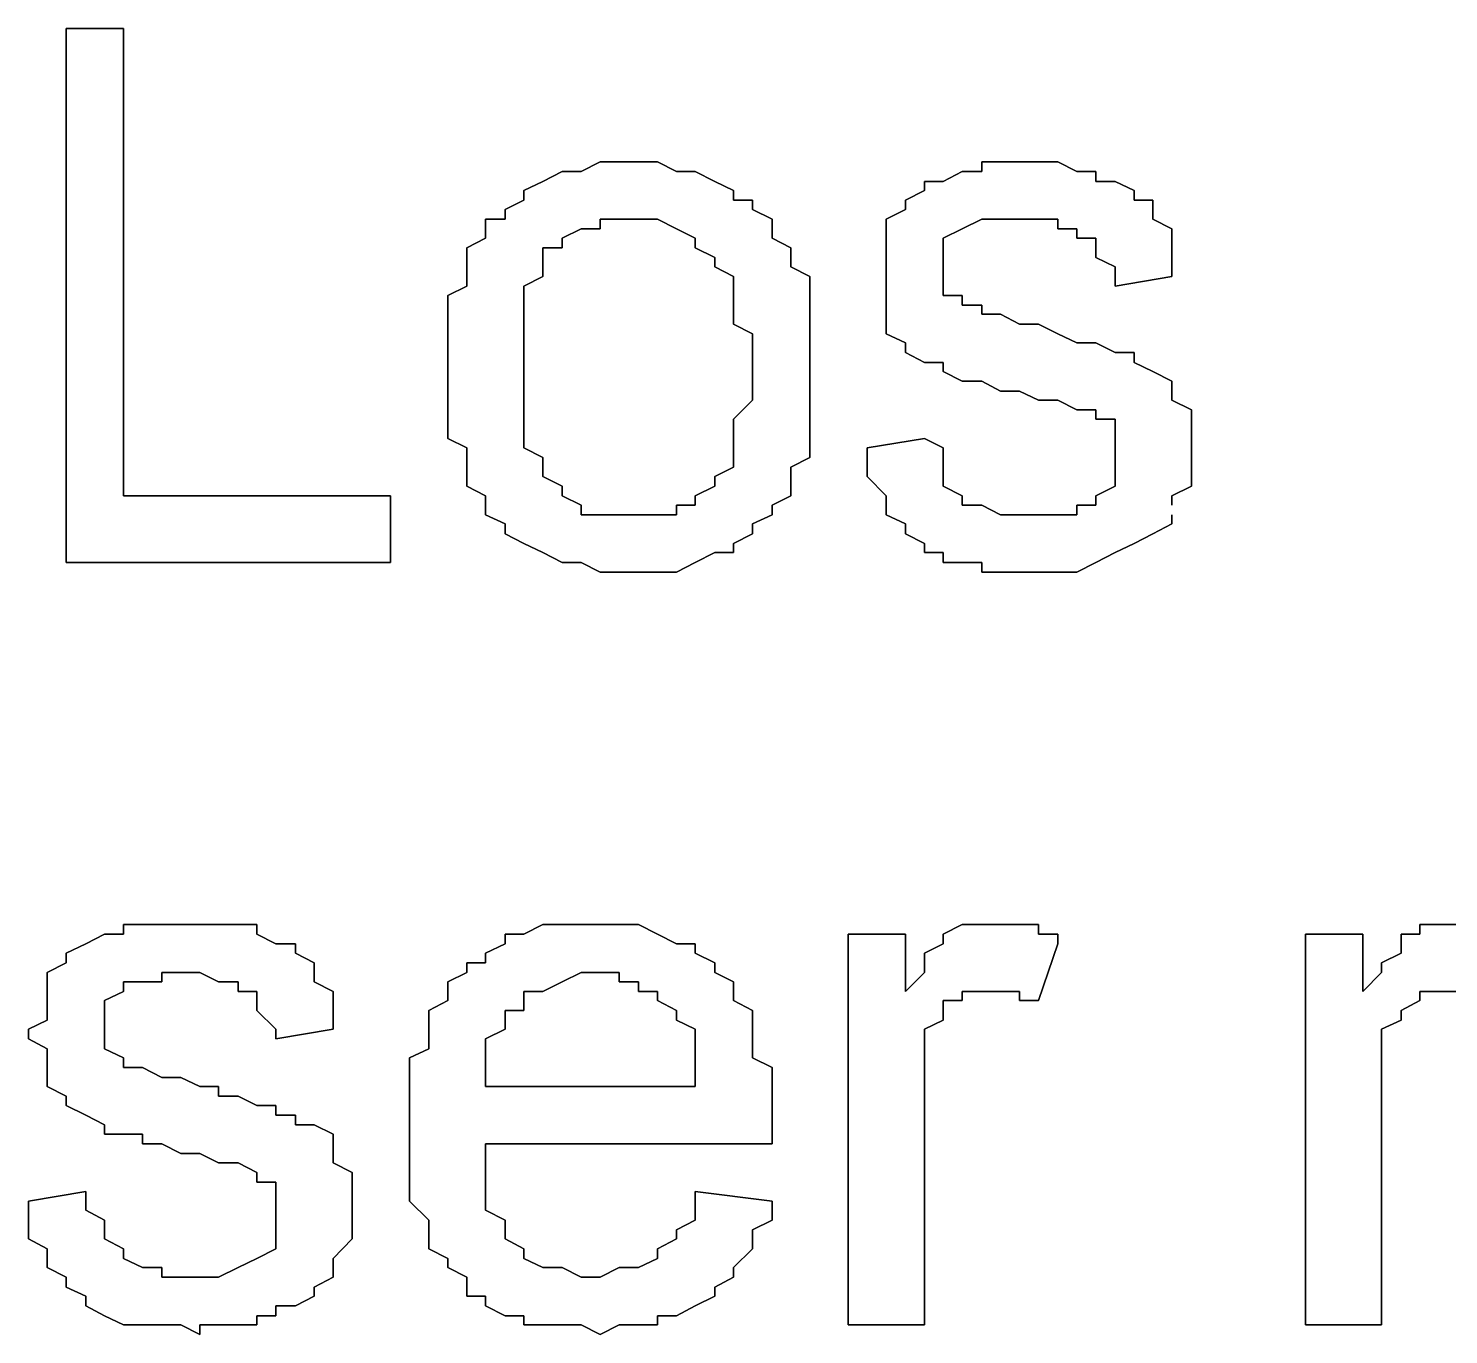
# Model space of a CAD drawing. Header units: metres. Extents: x 2.9 to 42.8, y 1.7 to 28.7.
# Drawn here: x 37.0805 to 37.3433, y 16.4553 to 16.697 of the extents above; entities that cross this region are included whole.
import ezdxf

# ---------------------------------------------------------------- set-up
doc = ezdxf.new("R2010")
doc.units = ezdxf.units.M
doc.layers.add('GRIS', color=8, linetype='Continuous')

msp = doc.modelspace()

# ---------------------------------------------------------------- linework, layer by layer
at = {"layer": 'GRIS', "lineweight": -3}
for points in [[(37.0981, 16.697), (37.0875, 16.697), (37.0981, 16.697)], [(37.0875, 16.697), (37.0875, 16.5982), (37.0875, 16.697)], [(37.0981, 16.6105), (37.0981, 16.697), (37.0981, 16.6105)], [(37.1863, 16.6723), (37.1828, 16.6705), (37.1863, 16.6723)], [(37.1898, 16.6723), (37.1863, 16.6723), (37.1898, 16.6723)], [(37.1934, 16.6723), (37.1898, 16.6723), (37.1934, 16.6723)], [(37.1969, 16.6723), (37.1934, 16.6723), (37.1969, 16.6723)], [(37.2004, 16.6705), (37.1969, 16.6723), (37.2004, 16.6705)], [(37.2604, 16.6723), (37.2569, 16.6723), (37.2604, 16.6723)], [(37.2569, 16.6723), (37.2569, 16.6705), (37.2569, 16.6723)], [(37.2639, 16.6723), (37.2604, 16.6723), (37.2639, 16.6723)], [(37.2674, 16.6723), (37.2639, 16.6723), (37.2674, 16.6723)], [(37.271, 16.6723), (37.2674, 16.6723), (37.271, 16.6723)], [(37.2745, 16.6705), (37.271, 16.6723), (37.2745, 16.6705)], [(37.1793, 16.6705), (37.1757, 16.6687), (37.1793, 16.6705)], [(37.1828, 16.6705), (37.1793, 16.6705), (37.1828, 16.6705)], [(37.2039, 16.6705), (37.2004, 16.6705), (37.2039, 16.6705)], [(37.2075, 16.6687), (37.2039, 16.6705), (37.2075, 16.6687)], [(37.2533, 16.6705), (37.2498, 16.6687), (37.2533, 16.6705)], [(37.2569, 16.6705), (37.2533, 16.6705), (37.2569, 16.6705)], [(37.278, 16.6705), (37.2745, 16.6705), (37.278, 16.6705)], [(37.278, 16.6687), (37.278, 16.6705), (37.278, 16.6687)], [(37.1757, 16.6687), (37.1722, 16.667), (37.1757, 16.6687)], [(37.1722, 16.667), (37.1722, 16.6652), (37.1722, 16.667)], [(37.211, 16.667), (37.2075, 16.6687), (37.211, 16.667)], [(37.211, 16.6652), (37.211, 16.667), (37.211, 16.6652)], [(37.2463, 16.667), (37.2428, 16.6652), (37.2463, 16.667)], [(37.2498, 16.6687), (37.2463, 16.6687), (37.2498, 16.6687)], [(37.2463, 16.6687), (37.2463, 16.667), (37.2463, 16.6687)], [(37.2816, 16.6687), (37.278, 16.6687), (37.2816, 16.6687)], [(37.2851, 16.667), (37.2816, 16.6687), (37.2851, 16.667)], [(37.2851, 16.6652), (37.2851, 16.667), (37.2851, 16.6652)], [(37.1722, 16.6652), (37.1687, 16.6635), (37.1722, 16.6652)], [(37.2145, 16.6652), (37.211, 16.6652), (37.2145, 16.6652)], [(37.2145, 16.6635), (37.2145, 16.6652), (37.2145, 16.6635)], [(37.2428, 16.6652), (37.2428, 16.6635), (37.2428, 16.6652)], [(37.2886, 16.6652), (37.2851, 16.6652), (37.2886, 16.6652)], [(37.2886, 16.6635), (37.2886, 16.6652), (37.2886, 16.6635)], [(37.1687, 16.6617), (37.1651, 16.6617), (37.1687, 16.6617)], [(37.1651, 16.6617), (37.1651, 16.6599), (37.1651, 16.6617)], [(37.1687, 16.6635), (37.1687, 16.6617), (37.1687, 16.6635)], [(37.1863, 16.6599), (37.1863, 16.6617), (37.1863, 16.6599)], [(37.1863, 16.6617), (37.1898, 16.6617), (37.1863, 16.6617)], [(37.1898, 16.6617), (37.1934, 16.6617), (37.1898, 16.6617)], [(37.1934, 16.6617), (37.1969, 16.6617), (37.1934, 16.6617)], [(37.1969, 16.6617), (37.2004, 16.6599), (37.1969, 16.6617)], [(37.2181, 16.6617), (37.2145, 16.6635), (37.2181, 16.6617)], [(37.2181, 16.6599), (37.2181, 16.6617), (37.2181, 16.6599)], [(37.2428, 16.6635), (37.2392, 16.6617), (37.2428, 16.6635)], [(37.2392, 16.6617), (37.2392, 16.6599), (37.2392, 16.6617)], [(37.2533, 16.6599), (37.2569, 16.6617), (37.2533, 16.6599)], [(37.2569, 16.6617), (37.2604, 16.6617), (37.2569, 16.6617)], [(37.2604, 16.6617), (37.2639, 16.6617), (37.2604, 16.6617)], [(37.2639, 16.6617), (37.2674, 16.6617), (37.2639, 16.6617)], [(37.2674, 16.6617), (37.271, 16.6617), (37.2674, 16.6617)], [(37.271, 16.6617), (37.271, 16.6599), (37.271, 16.6617)], [(37.2886, 16.6617), (37.2886, 16.6635), (37.2886, 16.6617)], [(37.2921, 16.6599), (37.2886, 16.6617), (37.2921, 16.6599)], [(37.1651, 16.6599), (37.1651, 16.6582), (37.1651, 16.6599)], [(37.1793, 16.6582), (37.1828, 16.6599), (37.1793, 16.6582)], [(37.1828, 16.6599), (37.1863, 16.6599), (37.1828, 16.6599)], [(37.2004, 16.6599), (37.2039, 16.6582), (37.2004, 16.6599)], [(37.2181, 16.6582), (37.2181, 16.6599), (37.2181, 16.6582)], [(37.2392, 16.6599), (37.2392, 16.6582), (37.2392, 16.6599)], [(37.2498, 16.6582), (37.2533, 16.6599), (37.2498, 16.6582)], [(37.271, 16.6599), (37.2745, 16.6599), (37.271, 16.6599)], [(37.2745, 16.6599), (37.2745, 16.6582), (37.2745, 16.6599)], [(37.2921, 16.6564), (37.2921, 16.6599), (37.2921, 16.6564)], [(37.1651, 16.6582), (37.1616, 16.6564), (37.1651, 16.6582)], [(37.1616, 16.6564), (37.1616, 16.6529), (37.1616, 16.6564)], [(37.1757, 16.6546), (37.1757, 16.6564), (37.1757, 16.6546)], [(37.1757, 16.6564), (37.1793, 16.6564), (37.1757, 16.6564)], [(37.1793, 16.6564), (37.1793, 16.6582), (37.1793, 16.6564)], [(37.2039, 16.6582), (37.2039, 16.6564), (37.2039, 16.6582)], [(37.2039, 16.6564), (37.2075, 16.6546), (37.2039, 16.6564)], [(37.2216, 16.6564), (37.2181, 16.6582), (37.2216, 16.6564)], [(37.2216, 16.6546), (37.2216, 16.6564), (37.2216, 16.6546)], [(37.2392, 16.6582), (37.2392, 16.6564), (37.2392, 16.6582)], [(37.2392, 16.6564), (37.2392, 16.6529), (37.2392, 16.6564)], [(37.2498, 16.6546), (37.2498, 16.6582), (37.2498, 16.6546)], [(37.2745, 16.6582), (37.278, 16.6582), (37.2745, 16.6582)], [(37.278, 16.6582), (37.278, 16.6564), (37.278, 16.6582)], [(37.278, 16.6564), (37.278, 16.6546), (37.278, 16.6564)], [(37.2921, 16.6546), (37.2921, 16.6564), (37.2921, 16.6546)], [(37.1757, 16.6529), (37.1757, 16.6546), (37.1757, 16.6529)], [(37.2075, 16.6546), (37.2075, 16.6529), (37.2075, 16.6546)], [(37.2216, 16.6529), (37.2216, 16.6546), (37.2216, 16.6529)], [(37.2498, 16.6529), (37.2498, 16.6546), (37.2498, 16.6529)], [(37.278, 16.6546), (37.2816, 16.6529), (37.278, 16.6546)], [(37.2921, 16.6511), (37.2921, 16.6546), (37.2921, 16.6511)], [(37.1616, 16.6529), (37.1616, 16.6511), (37.1616, 16.6529)], [(37.1616, 16.6511), (37.1616, 16.6493), (37.1616, 16.6511)], [(37.1722, 16.6493), (37.1757, 16.6511), (37.1722, 16.6493)], [(37.1757, 16.6511), (37.1757, 16.6529), (37.1757, 16.6511)], [(37.2075, 16.6529), (37.211, 16.6511), (37.2075, 16.6529)], [(37.211, 16.6511), (37.211, 16.6493), (37.211, 16.6511)], [(37.2251, 16.6511), (37.2216, 16.6529), (37.2251, 16.6511)], [(37.2251, 16.6493), (37.2251, 16.6511), (37.2251, 16.6493)], [(37.2392, 16.6529), (37.2392, 16.6511), (37.2392, 16.6529)], [(37.2392, 16.6511), (37.2392, 16.6476), (37.2392, 16.6511)], [(37.2498, 16.6493), (37.2498, 16.6529), (37.2498, 16.6493)], [(37.2816, 16.6529), (37.2816, 16.6493), (37.2816, 16.6529)], [(37.2816, 16.6493), (37.2921, 16.6511), (37.2816, 16.6493)], [(37.1616, 16.6493), (37.1581, 16.6476), (37.1616, 16.6493)], [(37.1722, 16.6476), (37.1722, 16.6493), (37.1722, 16.6476)], [(37.211, 16.6493), (37.211, 16.6476), (37.211, 16.6493)], [(37.2251, 16.6458), (37.2251, 16.6493), (37.2251, 16.6458)], [(37.2498, 16.6476), (37.2498, 16.6493), (37.2498, 16.6476)], [(37.1581, 16.6476), (37.1581, 16.6441), (37.1581, 16.6476)], [(37.1722, 16.6458), (37.1722, 16.6476), (37.1722, 16.6458)], [(37.1722, 16.6423), (37.1722, 16.6458), (37.1722, 16.6423)], [(37.211, 16.6476), (37.211, 16.6458), (37.211, 16.6476)], [(37.211, 16.6458), (37.211, 16.6423), (37.211, 16.6458)], [(37.2251, 16.6441), (37.2251, 16.6458), (37.2251, 16.6441)], [(37.2392, 16.6476), (37.2392, 16.6458), (37.2392, 16.6476)], [(37.2392, 16.6458), (37.2392, 16.6441), (37.2392, 16.6458)], [(37.2533, 16.6476), (37.2498, 16.6476), (37.2533, 16.6476)], [(37.2533, 16.6458), (37.2533, 16.6476), (37.2533, 16.6458)], [(37.2569, 16.6458), (37.2533, 16.6458), (37.2569, 16.6458)], [(37.2569, 16.6441), (37.2569, 16.6458), (37.2569, 16.6441)], [(37.1581, 16.6441), (37.1581, 16.6423), (37.1581, 16.6441)], [(37.2251, 16.6423), (37.2251, 16.6441), (37.2251, 16.6423)], [(37.2392, 16.6441), (37.2392, 16.6423), (37.2392, 16.6441)], [(37.2604, 16.6441), (37.2569, 16.6441), (37.2604, 16.6441)], [(37.2639, 16.6423), (37.2604, 16.6441), (37.2639, 16.6423)], [(37.1581, 16.6423), (37.1581, 16.6405), (37.1581, 16.6423)], [(37.1581, 16.6405), (37.1581, 16.637), (37.1581, 16.6405)], [(37.1722, 16.6405), (37.1722, 16.6423), (37.1722, 16.6405)], [(37.1722, 16.6388), (37.1722, 16.6405), (37.1722, 16.6388)], [(37.211, 16.6423), (37.2145, 16.6405), (37.211, 16.6423)], [(37.2145, 16.6405), (37.2145, 16.637), (37.2145, 16.6405)], [(37.2251, 16.6388), (37.2251, 16.6423), (37.2251, 16.6388)], [(37.2392, 16.6423), (37.2392, 16.6405), (37.2392, 16.6423)], [(37.2392, 16.6405), (37.2428, 16.6388), (37.2392, 16.6405)], [(37.2674, 16.6423), (37.2639, 16.6423), (37.2674, 16.6423)], [(37.271, 16.6405), (37.2674, 16.6423), (37.271, 16.6405)], [(37.2745, 16.6388), (37.271, 16.6405), (37.2745, 16.6388)], [(37.1722, 16.6352), (37.1722, 16.6388), (37.1722, 16.6352)], [(37.2251, 16.637), (37.2251, 16.6388), (37.2251, 16.637)], [(37.2428, 16.6388), (37.2428, 16.637), (37.2428, 16.6388)], [(37.278, 16.6388), (37.2745, 16.6388), (37.278, 16.6388)], [(37.2816, 16.637), (37.278, 16.6388), (37.2816, 16.637)], [(37.1581, 16.637), (37.1581, 16.6335), (37.1581, 16.637)], [(37.2145, 16.637), (37.2145, 16.6352), (37.2145, 16.637)], [(37.2251, 16.6352), (37.2251, 16.637), (37.2251, 16.6352)], [(37.2428, 16.637), (37.2463, 16.6352), (37.2428, 16.637)], [(37.2851, 16.637), (37.2816, 16.637), (37.2851, 16.637)], [(37.2851, 16.6352), (37.2851, 16.637), (37.2851, 16.6352)], [(37.1581, 16.6335), (37.1581, 16.6317), (37.1581, 16.6335)], [(37.1722, 16.6335), (37.1722, 16.6352), (37.1722, 16.6335)], [(37.1722, 16.6317), (37.1722, 16.6335), (37.1722, 16.6317)], [(37.2145, 16.6352), (37.2145, 16.6335), (37.2145, 16.6352)], [(37.2145, 16.6335), (37.2145, 16.6299), (37.2145, 16.6335)], [(37.2251, 16.6317), (37.2251, 16.6352), (37.2251, 16.6317)], [(37.2463, 16.6352), (37.2498, 16.6352), (37.2463, 16.6352)], [(37.2498, 16.6352), (37.2498, 16.6335), (37.2498, 16.6352)], [(37.2498, 16.6335), (37.2533, 16.6317), (37.2498, 16.6335)], [(37.2886, 16.6335), (37.2851, 16.6352), (37.2886, 16.6335)], [(37.2921, 16.6317), (37.2886, 16.6335), (37.2921, 16.6317)], [(37.1581, 16.6317), (37.1581, 16.6299), (37.1581, 16.6317)], [(37.1722, 16.6282), (37.1722, 16.6317), (37.1722, 16.6282)], [(37.2251, 16.6299), (37.2251, 16.6317), (37.2251, 16.6299)], [(37.2533, 16.6317), (37.2569, 16.6317), (37.2533, 16.6317)], [(37.2569, 16.6317), (37.2604, 16.6299), (37.2569, 16.6317)], [(37.2921, 16.6299), (37.2921, 16.6317), (37.2921, 16.6299)], [(37.1581, 16.6299), (37.1581, 16.6264), (37.1581, 16.6299)], [(37.1722, 16.6264), (37.1722, 16.6282), (37.1722, 16.6264)], [(37.2145, 16.6282), (37.211, 16.6247), (37.2145, 16.6282)], [(37.2145, 16.6299), (37.2145, 16.6282), (37.2145, 16.6299)], [(37.2251, 16.6264), (37.2251, 16.6299), (37.2251, 16.6264)], [(37.2604, 16.6299), (37.2639, 16.6299), (37.2604, 16.6299)], [(37.2639, 16.6299), (37.2674, 16.6282), (37.2639, 16.6299)], [(37.2674, 16.6282), (37.271, 16.6282), (37.2674, 16.6282)], [(37.271, 16.6282), (37.2745, 16.6264), (37.271, 16.6282)], [(37.2921, 16.6282), (37.2921, 16.6299), (37.2921, 16.6282)], [(37.2957, 16.6264), (37.2921, 16.6282), (37.2957, 16.6264)], [(37.1581, 16.6264), (37.1581, 16.6247), (37.1581, 16.6264)], [(37.1722, 16.6229), (37.1722, 16.6264), (37.1722, 16.6229)], [(37.2251, 16.6247), (37.2251, 16.6264), (37.2251, 16.6247)], [(37.2745, 16.6264), (37.278, 16.6264), (37.2745, 16.6264)], [(37.278, 16.6264), (37.278, 16.6247), (37.278, 16.6264)], [(37.2957, 16.6229), (37.2957, 16.6264), (37.2957, 16.6229)], [(37.1581, 16.6247), (37.1581, 16.6211), (37.1581, 16.6247)], [(37.1722, 16.6211), (37.1722, 16.6229), (37.1722, 16.6211)], [(37.211, 16.6247), (37.211, 16.6229), (37.211, 16.6247)], [(37.211, 16.6229), (37.211, 16.6211), (37.211, 16.6229)], [(37.2251, 16.6211), (37.2251, 16.6247), (37.2251, 16.6211)], [(37.278, 16.6247), (37.2816, 16.6247), (37.278, 16.6247)], [(37.2816, 16.6247), (37.2816, 16.6229), (37.2816, 16.6247)], [(37.2816, 16.6229), (37.2816, 16.6194), (37.2816, 16.6229)], [(37.2957, 16.6211), (37.2957, 16.6229), (37.2957, 16.6211)], [(37.1581, 16.6211), (37.1616, 16.6194), (37.1581, 16.6211)], [(37.1722, 16.6194), (37.1722, 16.6211), (37.1722, 16.6194)], [(37.211, 16.6211), (37.211, 16.6176), (37.211, 16.6211)], [(37.2251, 16.6194), (37.2251, 16.6211), (37.2251, 16.6194)], [(37.2463, 16.6211), (37.2357, 16.6194), (37.2463, 16.6211)], [(37.2498, 16.6194), (37.2463, 16.6211), (37.2498, 16.6194)], [(37.2957, 16.6194), (37.2957, 16.6211), (37.2957, 16.6194)], [(37.1616, 16.6194), (37.1616, 16.6176), (37.1616, 16.6194)], [(37.1616, 16.6176), (37.1616, 16.6141), (37.1616, 16.6176)], [(37.1757, 16.6176), (37.1722, 16.6194), (37.1757, 16.6176)], [(37.1757, 16.6158), (37.1757, 16.6176), (37.1757, 16.6158)], [(37.211, 16.6176), (37.211, 16.6158), (37.211, 16.6176)], [(37.2216, 16.6158), (37.2251, 16.6176), (37.2216, 16.6158)], [(37.2251, 16.6176), (37.2251, 16.6194), (37.2251, 16.6176)], [(37.2357, 16.6194), (37.2357, 16.6176), (37.2357, 16.6194)], [(37.2357, 16.6176), (37.2357, 16.6158), (37.2357, 16.6176)], [(37.2498, 16.6158), (37.2498, 16.6194), (37.2498, 16.6158)], [(37.2816, 16.6194), (37.2816, 16.6176), (37.2816, 16.6194)], [(37.2816, 16.6176), (37.2816, 16.6158), (37.2816, 16.6176)], [(37.2957, 16.6176), (37.2957, 16.6194), (37.2957, 16.6176)], [(37.2957, 16.6141), (37.2957, 16.6176), (37.2957, 16.6141)], [(37.1757, 16.6141), (37.1757, 16.6158), (37.1757, 16.6141)], [(37.211, 16.6158), (37.2075, 16.6141), (37.211, 16.6158)], [(37.2216, 16.6141), (37.2216, 16.6158), (37.2216, 16.6141)], [(37.2357, 16.6158), (37.2357, 16.6141), (37.2357, 16.6158)], [(37.2498, 16.6141), (37.2498, 16.6158), (37.2498, 16.6141)], [(37.2816, 16.6158), (37.2816, 16.6141), (37.2816, 16.6158)], [(37.1616, 16.6141), (37.1616, 16.6123), (37.1616, 16.6141)], [(37.1616, 16.6123), (37.1651, 16.6105), (37.1616, 16.6123)], [(37.1793, 16.6123), (37.1757, 16.6141), (37.1793, 16.6123)], [(37.1793, 16.6105), (37.1793, 16.6123), (37.1793, 16.6105)], [(37.2075, 16.6123), (37.2039, 16.6105), (37.2075, 16.6123)], [(37.2075, 16.6141), (37.2075, 16.6123), (37.2075, 16.6141)], [(37.2216, 16.6105), (37.2216, 16.6141), (37.2216, 16.6105)], [(37.2357, 16.6141), (37.2392, 16.6105), (37.2357, 16.6141)], [(37.2498, 16.6123), (37.2498, 16.6141), (37.2498, 16.6123)], [(37.2533, 16.6105), (37.2498, 16.6123), (37.2533, 16.6105)], [(37.2816, 16.6123), (37.278, 16.6105), (37.2816, 16.6123)], [(37.2816, 16.6141), (37.2816, 16.6123), (37.2816, 16.6141)], [(37.2921, 16.6105), (37.2957, 16.6123), (37.2921, 16.6105)], [(37.2957, 16.6123), (37.2957, 16.6141), (37.2957, 16.6123)], [(37.1475, 16.6105), (37.0981, 16.6105), (37.1475, 16.6105)], [(37.1475, 16.5982), (37.1475, 16.6105), (37.1475, 16.5982)], [(37.1651, 16.6105), (37.1651, 16.6088), (37.1651, 16.6105)], [(37.1828, 16.6088), (37.1793, 16.6105), (37.1828, 16.6088)], [(37.2039, 16.6105), (37.2039, 16.6088), (37.2039, 16.6105)], [(37.2181, 16.6088), (37.2216, 16.6105), (37.2181, 16.6088)], [(37.2392, 16.6105), (37.2392, 16.6088), (37.2392, 16.6105)], [(37.2533, 16.6088), (37.2533, 16.6105), (37.2533, 16.6088)], [(37.278, 16.6105), (37.278, 16.6088), (37.278, 16.6105)], [(37.2921, 16.6088), (37.2921, 16.6105), (37.2921, 16.6088)], [(37.1651, 16.6088), (37.1651, 16.607), (37.1651, 16.6088)], [(37.1651, 16.607), (37.1687, 16.6053), (37.1651, 16.607)], [(37.1828, 16.607), (37.1828, 16.6088), (37.1828, 16.607)], [(37.1863, 16.607), (37.1828, 16.607), (37.1863, 16.607)], [(37.1898, 16.607), (37.1863, 16.607), (37.1898, 16.607)], [(37.1934, 16.607), (37.1898, 16.607), (37.1934, 16.607)], [(37.1969, 16.607), (37.1934, 16.607), (37.1969, 16.607)], [(37.2004, 16.607), (37.1969, 16.607), (37.2004, 16.607)], [(37.2039, 16.6088), (37.2004, 16.6088), (37.2039, 16.6088)], [(37.2004, 16.6088), (37.2004, 16.607), (37.2004, 16.6088)], [(37.2145, 16.6053), (37.2181, 16.607), (37.2145, 16.6053)], [(37.2181, 16.607), (37.2181, 16.6088), (37.2181, 16.607)], [(37.2392, 16.6088), (37.2392, 16.607), (37.2392, 16.6088)], [(37.2392, 16.607), (37.2428, 16.6053), (37.2392, 16.607)], [(37.2569, 16.6088), (37.2533, 16.6088), (37.2569, 16.6088)], [(37.2604, 16.607), (37.2569, 16.6088), (37.2604, 16.607)], [(37.2639, 16.607), (37.2604, 16.607), (37.2639, 16.607)], [(37.2674, 16.607), (37.2639, 16.607), (37.2674, 16.607)], [(37.271, 16.607), (37.2674, 16.607), (37.271, 16.607)], [(37.2745, 16.607), (37.271, 16.607), (37.2745, 16.607)], [(37.278, 16.6088), (37.2745, 16.6088), (37.278, 16.6088)], [(37.2745, 16.6088), (37.2745, 16.607), (37.2745, 16.6088)], [(37.2921, 16.6053), (37.2921, 16.607), (37.2921, 16.6053)], [(37.1687, 16.6053), (37.1687, 16.6035), (37.1687, 16.6053)], [(37.2145, 16.6035), (37.2145, 16.6053), (37.2145, 16.6035)], [(37.2428, 16.6053), (37.2428, 16.6035), (37.2428, 16.6053)], [(37.2886, 16.6035), (37.2921, 16.6053), (37.2886, 16.6035)], [(37.1687, 16.6035), (37.1722, 16.6017), (37.1687, 16.6035)], [(37.1722, 16.6017), (37.1757, 16.6), (37.1722, 16.6017)], [(37.211, 16.6017), (37.2145, 16.6035), (37.211, 16.6017)], [(37.211, 16.6), (37.211, 16.6017), (37.211, 16.6)], [(37.2428, 16.6035), (37.2463, 16.6017), (37.2428, 16.6035)], [(37.2463, 16.6017), (37.2463, 16.6), (37.2463, 16.6017)], [(37.2816, 16.6), (37.2851, 16.6017), (37.2816, 16.6)], [(37.2851, 16.6017), (37.2886, 16.6035), (37.2851, 16.6017)], [(37.1757, 16.6), (37.1793, 16.5982), (37.1757, 16.6)], [(37.2039, 16.5982), (37.2075, 16.6), (37.2039, 16.5982)], [(37.2075, 16.6), (37.211, 16.6), (37.2075, 16.6)], [(37.2463, 16.6), (37.2498, 16.6), (37.2463, 16.6)], [(37.2498, 16.6), (37.2498, 16.5982), (37.2498, 16.6)], [(37.278, 16.5982), (37.2816, 16.6), (37.278, 16.5982)], [(37.0875, 16.5982), (37.1475, 16.5982), (37.0875, 16.5982)], [(37.1793, 16.5982), (37.1828, 16.5982), (37.1793, 16.5982)], [(37.1828, 16.5982), (37.1863, 16.5964), (37.1828, 16.5982)], [(37.1863, 16.5964), (37.1898, 16.5964), (37.1863, 16.5964)], [(37.1898, 16.5964), (37.1934, 16.5964), (37.1898, 16.5964)], [(37.1934, 16.5964), (37.1969, 16.5964), (37.1934, 16.5964)], [(37.1969, 16.5964), (37.2004, 16.5964), (37.1969, 16.5964)], [(37.2004, 16.5964), (37.2039, 16.5982), (37.2004, 16.5964)], [(37.2498, 16.5982), (37.2533, 16.5982), (37.2498, 16.5982)], [(37.2533, 16.5982), (37.2569, 16.5982), (37.2533, 16.5982)], [(37.2569, 16.5982), (37.2569, 16.5964), (37.2569, 16.5982)], [(37.2569, 16.5964), (37.2604, 16.5964), (37.2569, 16.5964)], [(37.2604, 16.5964), (37.2639, 16.5964), (37.2604, 16.5964)], [(37.2639, 16.5964), (37.2674, 16.5964), (37.2639, 16.5964)], [(37.2674, 16.5964), (37.271, 16.5964), (37.2674, 16.5964)], [(37.271, 16.5964), (37.2745, 16.5964), (37.271, 16.5964)], [(37.2745, 16.5964), (37.278, 16.5982), (37.2745, 16.5964)], [(37.1016, 16.5312), (37.0981, 16.5312), (37.1016, 16.5312)], [(37.0981, 16.5312), (37.0981, 16.5294), (37.0981, 16.5312)], [(37.1052, 16.5312), (37.1016, 16.5312), (37.1052, 16.5312)], [(37.1087, 16.5312), (37.1052, 16.5312), (37.1087, 16.5312)], [(37.1122, 16.5312), (37.1087, 16.5312), (37.1122, 16.5312)], [(37.1157, 16.5312), (37.1122, 16.5312), (37.1157, 16.5312)], [(37.1193, 16.5312), (37.1157, 16.5312), (37.1193, 16.5312)], [(37.1228, 16.5312), (37.1193, 16.5312), (37.1228, 16.5312)], [(37.1228, 16.5294), (37.1228, 16.5312), (37.1228, 16.5294)], [(37.1757, 16.5312), (37.1722, 16.5294), (37.1757, 16.5312)], [(37.1793, 16.5312), (37.1757, 16.5312), (37.1793, 16.5312)], [(37.1828, 16.5312), (37.1793, 16.5312), (37.1828, 16.5312)], [(37.1863, 16.5312), (37.1828, 16.5312), (37.1863, 16.5312)], [(37.1898, 16.5312), (37.1863, 16.5312), (37.1898, 16.5312)], [(37.1934, 16.5312), (37.1898, 16.5312), (37.1934, 16.5312)], [(37.1969, 16.5294), (37.1934, 16.5312), (37.1969, 16.5294)], [(37.2533, 16.5312), (37.2498, 16.5294), (37.2533, 16.5312)], [(37.2569, 16.5312), (37.2533, 16.5312), (37.2569, 16.5312)], [(37.2604, 16.5312), (37.2569, 16.5312), (37.2604, 16.5312)], [(37.2639, 16.5312), (37.2604, 16.5312), (37.2639, 16.5312)], [(37.2674, 16.5312), (37.2639, 16.5312), (37.2674, 16.5312)], [(37.2674, 16.5294), (37.2674, 16.5312), (37.2674, 16.5294)], [(37.3415, 16.5312), (37.338, 16.5312), (37.3415, 16.5312)], [(37.338, 16.5312), (37.338, 16.5294), (37.338, 16.5312)], [(37.3451, 16.5312), (37.3415, 16.5312), (37.3451, 16.5312)], [(37.0911, 16.5276), (37.0875, 16.5259), (37.0911, 16.5276)], [(37.0946, 16.5294), (37.0911, 16.5276), (37.0946, 16.5294)], [(37.0981, 16.5294), (37.0946, 16.5294), (37.0981, 16.5294)], [(37.1263, 16.5276), (37.1228, 16.5294), (37.1263, 16.5276)], [(37.1299, 16.5276), (37.1263, 16.5276), (37.1299, 16.5276)], [(37.1299, 16.5259), (37.1299, 16.5276), (37.1299, 16.5259)], [(37.1687, 16.5276), (37.1651, 16.5259), (37.1687, 16.5276)], [(37.1722, 16.5294), (37.1687, 16.5294), (37.1722, 16.5294)], [(37.1687, 16.5294), (37.1687, 16.5276), (37.1687, 16.5294)], [(37.2004, 16.5276), (37.1969, 16.5294), (37.2004, 16.5276)], [(37.2039, 16.5276), (37.2004, 16.5276), (37.2039, 16.5276)], [(37.2039, 16.5259), (37.2039, 16.5276), (37.2039, 16.5259)], [(37.2428, 16.5294), (37.2322, 16.5294), (37.2428, 16.5294)], [(37.2322, 16.5294), (37.2322, 16.4571), (37.2322, 16.5294)], [(37.2428, 16.5188), (37.2428, 16.5294), (37.2428, 16.5188)], [(37.2498, 16.5276), (37.2463, 16.5259), (37.2498, 16.5276)], [(37.2498, 16.5294), (37.2498, 16.5276), (37.2498, 16.5294)], [(37.271, 16.5294), (37.2674, 16.5294), (37.271, 16.5294)], [(37.2674, 16.5171), (37.271, 16.5276), (37.2674, 16.5171)], [(37.271, 16.5276), (37.271, 16.5294), (37.271, 16.5276)], [(37.3274, 16.5294), (37.3168, 16.5294), (37.3274, 16.5294)], [(37.3168, 16.5294), (37.3168, 16.4571), (37.3168, 16.5294)], [(37.3274, 16.5188), (37.3274, 16.5294), (37.3274, 16.5188)], [(37.338, 16.5294), (37.3345, 16.5294), (37.338, 16.5294)], [(37.3345, 16.5294), (37.3345, 16.5276), (37.3345, 16.5294)], [(37.3345, 16.5276), (37.3345, 16.5259), (37.3345, 16.5276)], [(37.0875, 16.5259), (37.0875, 16.5241), (37.0875, 16.5259)], [(37.1334, 16.5241), (37.1299, 16.5259), (37.1334, 16.5241)], [(37.1651, 16.5259), (37.1651, 16.5241), (37.1651, 16.5259)], [(37.2075, 16.5241), (37.2039, 16.5259), (37.2075, 16.5241)], [(37.2463, 16.5259), (37.2463, 16.5241), (37.2463, 16.5259)], [(37.3345, 16.5259), (37.3309, 16.5241), (37.3345, 16.5259)], [(37.0875, 16.5241), (37.084, 16.5223), (37.0875, 16.5241)], [(37.084, 16.5223), (37.084, 16.5206), (37.084, 16.5223)], [(37.1052, 16.5206), (37.1052, 16.5223), (37.1052, 16.5206)], [(37.1052, 16.5223), (37.1087, 16.5223), (37.1052, 16.5223)], [(37.1087, 16.5223), (37.1122, 16.5223), (37.1087, 16.5223)], [(37.1122, 16.5223), (37.1157, 16.5206), (37.1122, 16.5223)], [(37.1334, 16.5223), (37.1334, 16.5241), (37.1334, 16.5223)], [(37.1334, 16.5206), (37.1334, 16.5223), (37.1334, 16.5206)], [(37.1616, 16.5223), (37.1581, 16.5206), (37.1616, 16.5223)], [(37.1651, 16.5241), (37.1616, 16.5241), (37.1651, 16.5241)], [(37.1616, 16.5241), (37.1616, 16.5223), (37.1616, 16.5241)], [(37.1793, 16.5206), (37.1828, 16.5223), (37.1793, 16.5206)], [(37.1828, 16.5223), (37.1863, 16.5223), (37.1828, 16.5223)], [(37.1863, 16.5223), (37.1898, 16.5223), (37.1863, 16.5223)], [(37.1898, 16.5223), (37.1898, 16.5206), (37.1898, 16.5223)], [(37.2075, 16.5223), (37.2075, 16.5241), (37.2075, 16.5223)], [(37.211, 16.5206), (37.2075, 16.5223), (37.211, 16.5206)], [(37.2463, 16.5223), (37.2428, 16.5188), (37.2463, 16.5223)], [(37.2463, 16.5241), (37.2463, 16.5223), (37.2463, 16.5241)], [(37.3309, 16.5223), (37.3274, 16.5188), (37.3309, 16.5223)], [(37.3309, 16.5241), (37.3309, 16.5223), (37.3309, 16.5241)], [(37.084, 16.5206), (37.084, 16.5188), (37.084, 16.5206)], [(37.0981, 16.5188), (37.0981, 16.5206), (37.0981, 16.5188)], [(37.0981, 16.5206), (37.1016, 16.5206), (37.0981, 16.5206)], [(37.1016, 16.5206), (37.1052, 16.5206), (37.1016, 16.5206)], [(37.1157, 16.5206), (37.1193, 16.5206), (37.1157, 16.5206)], [(37.1193, 16.5206), (37.1193, 16.5188), (37.1193, 16.5206)], [(37.1369, 16.5188), (37.1334, 16.5206), (37.1369, 16.5188)], [(37.1581, 16.5206), (37.1581, 16.5188), (37.1581, 16.5206)], [(37.1757, 16.5188), (37.1793, 16.5206), (37.1757, 16.5188)], [(37.1898, 16.5206), (37.1934, 16.5206), (37.1898, 16.5206)], [(37.1934, 16.5206), (37.1934, 16.5188), (37.1934, 16.5206)], [(37.211, 16.5188), (37.211, 16.5206), (37.211, 16.5188)], [(37.084, 16.5188), (37.084, 16.5153), (37.084, 16.5188)], [(37.0946, 16.5171), (37.0981, 16.5188), (37.0946, 16.5171)], [(37.0946, 16.5153), (37.0946, 16.5171), (37.0946, 16.5153)], [(37.1193, 16.5188), (37.1228, 16.5188), (37.1193, 16.5188)], [(37.1228, 16.5188), (37.1228, 16.5171), (37.1228, 16.5188)], [(37.1228, 16.5171), (37.1228, 16.5153), (37.1228, 16.5171)], [(37.1369, 16.5171), (37.1369, 16.5188), (37.1369, 16.5171)], [(37.1369, 16.5135), (37.1369, 16.5171), (37.1369, 16.5135)], [(37.1581, 16.5171), (37.1546, 16.5153), (37.1581, 16.5171)], [(37.1581, 16.5188), (37.1581, 16.5171), (37.1581, 16.5188)], [(37.1722, 16.5171), (37.1722, 16.5188), (37.1722, 16.5171)], [(37.1722, 16.5188), (37.1757, 16.5188), (37.1722, 16.5188)], [(37.1722, 16.5153), (37.1722, 16.5171), (37.1722, 16.5153)], [(37.1934, 16.5188), (37.1969, 16.5188), (37.1934, 16.5188)], [(37.1969, 16.5188), (37.1969, 16.5171), (37.1969, 16.5188)], [(37.1969, 16.5171), (37.2004, 16.5153), (37.1969, 16.5171)], [(37.211, 16.5171), (37.211, 16.5188), (37.211, 16.5171)], [(37.2145, 16.5153), (37.211, 16.5171), (37.2145, 16.5153)], [(37.2498, 16.5153), (37.2498, 16.5171), (37.2498, 16.5153)], [(37.2498, 16.5171), (37.2533, 16.5171), (37.2498, 16.5171)], [(37.2533, 16.5171), (37.2533, 16.5188), (37.2533, 16.5171)], [(37.2533, 16.5188), (37.2569, 16.5188), (37.2533, 16.5188)], [(37.2569, 16.5188), (37.2604, 16.5188), (37.2569, 16.5188)], [(37.2604, 16.5188), (37.2639, 16.5188), (37.2604, 16.5188)], [(37.2639, 16.5188), (37.2639, 16.5171), (37.2639, 16.5188)], [(37.2639, 16.5171), (37.2674, 16.5171), (37.2639, 16.5171)], [(37.3345, 16.5153), (37.338, 16.5171), (37.3345, 16.5153)], [(37.338, 16.5171), (37.338, 16.5188), (37.338, 16.5171)], [(37.338, 16.5188), (37.3415, 16.5188), (37.338, 16.5188)], [(37.3415, 16.5188), (37.3451, 16.5188), (37.3415, 16.5188)], [(37.084, 16.5153), (37.084, 16.5135), (37.084, 16.5153)], [(37.0946, 16.5135), (37.0946, 16.5153), (37.0946, 16.5135)], [(37.1228, 16.5153), (37.1263, 16.5118), (37.1228, 16.5153)], [(37.1546, 16.5153), (37.1546, 16.5135), (37.1546, 16.5153)], [(37.1687, 16.5118), (37.1687, 16.5153), (37.1687, 16.5118)], [(37.1687, 16.5153), (37.1722, 16.5153), (37.1687, 16.5153)], [(37.2004, 16.5153), (37.2004, 16.5135), (37.2004, 16.5153)], [(37.2145, 16.5135), (37.2145, 16.5153), (37.2145, 16.5135)], [(37.2498, 16.5135), (37.2498, 16.5153), (37.2498, 16.5135)], [(37.3345, 16.5135), (37.3345, 16.5153), (37.3345, 16.5135)], [(37.084, 16.5135), (37.0805, 16.5118), (37.084, 16.5135)], [(37.0805, 16.5118), (37.0805, 16.51), (37.0805, 16.5118)], [(37.0946, 16.5118), (37.0946, 16.5135), (37.0946, 16.5118)], [(37.0946, 16.51), (37.0946, 16.5118), (37.0946, 16.51)], [(37.1263, 16.5118), (37.1263, 16.51), (37.1263, 16.5118)], [(37.1263, 16.51), (37.1369, 16.5118), (37.1263, 16.51)], [(37.1369, 16.5118), (37.1369, 16.5135), (37.1369, 16.5118)], [(37.1546, 16.5135), (37.1546, 16.51), (37.1546, 16.5135)], [(37.1651, 16.51), (37.1687, 16.5118), (37.1651, 16.51)], [(37.2004, 16.5135), (37.2039, 16.5118), (37.2004, 16.5135)], [(37.2039, 16.5118), (37.2039, 16.5082), (37.2039, 16.5118)], [(37.2145, 16.51), (37.2145, 16.5135), (37.2145, 16.51)], [(37.2463, 16.5118), (37.2498, 16.5135), (37.2463, 16.5118)], [(37.2463, 16.51), (37.2463, 16.5118), (37.2463, 16.51)], [(37.3309, 16.5118), (37.3345, 16.5135), (37.3309, 16.5118)], [(37.3309, 16.51), (37.3309, 16.5118), (37.3309, 16.51)], [(37.0805, 16.51), (37.084, 16.5082), (37.0805, 16.51)], [(37.0946, 16.5082), (37.0946, 16.51), (37.0946, 16.5082)], [(37.1546, 16.51), (37.1546, 16.5082), (37.1546, 16.51)], [(37.1651, 16.5082), (37.1651, 16.51), (37.1651, 16.5082)], [(37.2145, 16.5082), (37.2145, 16.51), (37.2145, 16.5082)], [(37.2463, 16.5082), (37.2463, 16.51), (37.2463, 16.5082)], [(37.3309, 16.5082), (37.3309, 16.51), (37.3309, 16.5082)], [(37.084, 16.5082), (37.084, 16.5065), (37.084, 16.5082)], [(37.084, 16.5065), (37.084, 16.5029), (37.084, 16.5065)], [(37.0981, 16.5065), (37.0946, 16.5082), (37.0981, 16.5065)], [(37.0981, 16.5047), (37.0981, 16.5065), (37.0981, 16.5047)], [(37.1546, 16.5082), (37.151, 16.5065), (37.1546, 16.5082)], [(37.151, 16.5065), (37.151, 16.5047), (37.151, 16.5065)], [(37.1651, 16.5065), (37.1651, 16.5082), (37.1651, 16.5065)], [(37.1651, 16.5029), (37.1651, 16.5065), (37.1651, 16.5029)], [(37.2039, 16.5082), (37.2039, 16.5065), (37.2039, 16.5082)], [(37.2039, 16.5065), (37.2039, 16.5029), (37.2039, 16.5065)], [(37.2145, 16.5065), (37.2145, 16.5082), (37.2145, 16.5065)], [(37.2181, 16.5047), (37.2145, 16.5065), (37.2181, 16.5047)], [(37.2463, 16.5047), (37.2463, 16.5082), (37.2463, 16.5047)], [(37.3309, 16.5047), (37.3309, 16.5082), (37.3309, 16.5047)], [(37.1016, 16.5047), (37.0981, 16.5047), (37.1016, 16.5047)], [(37.1052, 16.5029), (37.1016, 16.5047), (37.1052, 16.5029)], [(37.151, 16.5047), (37.151, 16.5012), (37.151, 16.5047)], [(37.2181, 16.5012), (37.2181, 16.5047), (37.2181, 16.5012)], [(37.2463, 16.5029), (37.2463, 16.5047), (37.2463, 16.5029)], [(37.3309, 16.5029), (37.3309, 16.5047), (37.3309, 16.5029)], [(37.084, 16.5029), (37.084, 16.5012), (37.084, 16.5029)], [(37.1087, 16.5029), (37.1052, 16.5029), (37.1087, 16.5029)], [(37.1122, 16.5012), (37.1087, 16.5029), (37.1122, 16.5012)], [(37.1651, 16.5012), (37.1651, 16.5029), (37.1651, 16.5012)], [(37.2039, 16.5029), (37.2039, 16.5012), (37.2039, 16.5029)], [(37.2463, 16.5012), (37.2463, 16.5029), (37.2463, 16.5012)], [(37.3309, 16.5012), (37.3309, 16.5029), (37.3309, 16.5012)], [(37.084, 16.5012), (37.0875, 16.4994), (37.084, 16.5012)], [(37.0875, 16.4994), (37.0875, 16.4977), (37.0875, 16.4994)], [(37.1157, 16.5012), (37.1122, 16.5012), (37.1157, 16.5012)], [(37.1157, 16.4994), (37.1157, 16.5012), (37.1157, 16.4994)], [(37.1193, 16.4994), (37.1157, 16.4994), (37.1193, 16.4994)], [(37.1228, 16.4977), (37.1193, 16.4994), (37.1228, 16.4977)], [(37.151, 16.5012), (37.151, 16.4994), (37.151, 16.5012)], [(37.151, 16.4994), (37.151, 16.4959), (37.151, 16.4994)], [(37.2039, 16.5012), (37.1651, 16.5012), (37.2039, 16.5012)], [(37.2181, 16.4994), (37.2181, 16.5012), (37.2181, 16.4994)], [(37.2181, 16.4959), (37.2181, 16.4994), (37.2181, 16.4959)], [(37.2463, 16.4977), (37.2463, 16.5012), (37.2463, 16.4977)], [(37.3309, 16.4977), (37.3309, 16.5012), (37.3309, 16.4977)], [(37.0875, 16.4977), (37.0911, 16.4959), (37.0875, 16.4977)], [(37.1263, 16.4977), (37.1228, 16.4977), (37.1263, 16.4977)], [(37.1263, 16.4959), (37.1263, 16.4977), (37.1263, 16.4959)], [(37.2463, 16.4959), (37.2463, 16.4977), (37.2463, 16.4959)], [(37.3309, 16.4959), (37.3309, 16.4977), (37.3309, 16.4959)], [(37.0911, 16.4959), (37.0946, 16.4941), (37.0911, 16.4959)], [(37.0946, 16.4941), (37.0946, 16.4924), (37.0946, 16.4941)], [(37.1299, 16.4959), (37.1263, 16.4959), (37.1299, 16.4959)], [(37.1299, 16.4941), (37.1299, 16.4959), (37.1299, 16.4941)], [(37.1334, 16.4941), (37.1299, 16.4941), (37.1334, 16.4941)], [(37.1369, 16.4924), (37.1334, 16.4941), (37.1369, 16.4924)], [(37.151, 16.4959), (37.151, 16.4941), (37.151, 16.4959)], [(37.151, 16.4941), (37.151, 16.4924), (37.151, 16.4941)], [(37.2181, 16.4941), (37.2181, 16.4959), (37.2181, 16.4941)], [(37.2181, 16.4924), (37.2181, 16.4941), (37.2181, 16.4924)], [(37.2463, 16.4571), (37.2463, 16.4959), (37.2463, 16.4571)], [(37.3309, 16.4571), (37.3309, 16.4959), (37.3309, 16.4571)], [(37.0946, 16.4924), (37.0981, 16.4924), (37.0946, 16.4924)], [(37.0981, 16.4924), (37.1016, 16.4924), (37.0981, 16.4924)], [(37.1016, 16.4924), (37.1016, 16.4906), (37.1016, 16.4924)], [(37.1369, 16.4906), (37.1369, 16.4924), (37.1369, 16.4906)], [(37.151, 16.4924), (37.151, 16.4888), (37.151, 16.4924)], [(37.2181, 16.4906), (37.2181, 16.4924), (37.2181, 16.4906)], [(37.1016, 16.4906), (37.1052, 16.4906), (37.1016, 16.4906)], [(37.1052, 16.4906), (37.1087, 16.4888), (37.1052, 16.4906)], [(37.1087, 16.4888), (37.1122, 16.4888), (37.1087, 16.4888)], [(37.1122, 16.4888), (37.1157, 16.4871), (37.1122, 16.4888)], [(37.1369, 16.4888), (37.1369, 16.4906), (37.1369, 16.4888)], [(37.1369, 16.4871), (37.1369, 16.4888), (37.1369, 16.4871)], [(37.151, 16.4888), (37.151, 16.4871), (37.151, 16.4888)], [(37.1651, 16.4888), (37.1651, 16.4906), (37.1651, 16.4888)], [(37.1651, 16.4906), (37.2181, 16.4906), (37.1651, 16.4906)], [(37.1651, 16.4853), (37.1651, 16.4888), (37.1651, 16.4853)], [(37.1157, 16.4871), (37.1193, 16.4871), (37.1157, 16.4871)], [(37.1193, 16.4871), (37.1228, 16.4853), (37.1193, 16.4871)], [(37.1404, 16.4853), (37.1369, 16.4871), (37.1404, 16.4853)], [(37.151, 16.4871), (37.151, 16.4835), (37.151, 16.4871)], [(37.1228, 16.4853), (37.1228, 16.4835), (37.1228, 16.4853)], [(37.1228, 16.4835), (37.1263, 16.4835), (37.1228, 16.4835)], [(37.1263, 16.4835), (37.1263, 16.4818), (37.1263, 16.4835)], [(37.1404, 16.4835), (37.1404, 16.4853), (37.1404, 16.4835)], [(37.1404, 16.48), (37.1404, 16.4835), (37.1404, 16.48)], [(37.151, 16.4835), (37.151, 16.4818), (37.151, 16.4835)], [(37.1651, 16.4835), (37.1651, 16.4853), (37.1651, 16.4835)], [(37.1651, 16.48), (37.1651, 16.4835), (37.1651, 16.48)], [(37.0911, 16.4818), (37.0805, 16.48), (37.0911, 16.4818)], [(37.0911, 16.4783), (37.0911, 16.4818), (37.0911, 16.4783)], [(37.1263, 16.4818), (37.1263, 16.48), (37.1263, 16.4818)], [(37.151, 16.4818), (37.151, 16.48), (37.151, 16.4818)], [(37.2039, 16.4818), (37.2039, 16.4783), (37.2039, 16.4818)], [(37.2181, 16.48), (37.2039, 16.4818), (37.2181, 16.48)], [(37.0805, 16.48), (37.0805, 16.4783), (37.0805, 16.48)], [(37.0805, 16.4783), (37.0805, 16.4747), (37.0805, 16.4783)], [(37.0946, 16.4765), (37.0911, 16.4783), (37.0946, 16.4765)], [(37.1263, 16.48), (37.1263, 16.4783), (37.1263, 16.48)], [(37.1263, 16.4783), (37.1263, 16.4747), (37.1263, 16.4783)], [(37.1404, 16.4783), (37.1404, 16.48), (37.1404, 16.4783)], [(37.1404, 16.4765), (37.1404, 16.4783), (37.1404, 16.4765)], [(37.151, 16.48), (37.1546, 16.4765), (37.151, 16.48)], [(37.1651, 16.4783), (37.1651, 16.48), (37.1651, 16.4783)], [(37.1687, 16.4765), (37.1651, 16.4783), (37.1687, 16.4765)], [(37.2039, 16.4783), (37.2039, 16.4765), (37.2039, 16.4783)], [(37.2181, 16.4765), (37.2181, 16.48), (37.2181, 16.4765)], [(37.0946, 16.4747), (37.0946, 16.4765), (37.0946, 16.4747)], [(37.1404, 16.4747), (37.1404, 16.4765), (37.1404, 16.4747)], [(37.1546, 16.4765), (37.1546, 16.4747), (37.1546, 16.4765)], [(37.1687, 16.4747), (37.1687, 16.4765), (37.1687, 16.4747)], [(37.2039, 16.4765), (37.2004, 16.4747), (37.2039, 16.4765)], [(37.2145, 16.4747), (37.2181, 16.4765), (37.2145, 16.4747)], [(37.0805, 16.4747), (37.0805, 16.473), (37.0805, 16.4747)], [(37.0805, 16.473), (37.084, 16.4712), (37.0805, 16.473)], [(37.0946, 16.473), (37.0946, 16.4747), (37.0946, 16.473)], [(37.0981, 16.4712), (37.0946, 16.473), (37.0981, 16.4712)], [(37.1263, 16.4747), (37.1263, 16.473), (37.1263, 16.4747)], [(37.1263, 16.473), (37.1263, 16.4712), (37.1263, 16.473)], [(37.1369, 16.4694), (37.1404, 16.473), (37.1369, 16.4694)], [(37.1404, 16.473), (37.1404, 16.4747), (37.1404, 16.473)], [(37.1546, 16.4747), (37.1546, 16.473), (37.1546, 16.4747)], [(37.1546, 16.473), (37.1546, 16.4712), (37.1546, 16.473)], [(37.1687, 16.473), (37.1687, 16.4747), (37.1687, 16.473)], [(37.1722, 16.4712), (37.1687, 16.473), (37.1722, 16.4712)], [(37.2004, 16.473), (37.1969, 16.4712), (37.2004, 16.473)], [(37.2004, 16.4747), (37.2004, 16.473), (37.2004, 16.4747)], [(37.2145, 16.473), (37.2145, 16.4747), (37.2145, 16.473)], [(37.2145, 16.4712), (37.2145, 16.473), (37.2145, 16.4712)], [(37.084, 16.4712), (37.084, 16.4694), (37.084, 16.4712)], [(37.0981, 16.4694), (37.0981, 16.4712), (37.0981, 16.4694)], [(37.1263, 16.4712), (37.1228, 16.4694), (37.1263, 16.4712)], [(37.1546, 16.4712), (37.1581, 16.4694), (37.1546, 16.4712)], [(37.1722, 16.4694), (37.1722, 16.4712), (37.1722, 16.4694)], [(37.1969, 16.4712), (37.1969, 16.4694), (37.1969, 16.4712)], [(37.211, 16.4677), (37.2145, 16.4712), (37.211, 16.4677)], [(37.084, 16.4694), (37.084, 16.4677), (37.084, 16.4694)], [(37.084, 16.4677), (37.0875, 16.4659), (37.084, 16.4677)], [(37.1016, 16.4677), (37.0981, 16.4694), (37.1016, 16.4677)], [(37.1052, 16.4677), (37.1016, 16.4677), (37.1052, 16.4677)], [(37.1052, 16.4659), (37.1052, 16.4677), (37.1052, 16.4659)], [(37.1193, 16.4677), (37.1157, 16.4659), (37.1193, 16.4677)], [(37.1228, 16.4694), (37.1193, 16.4677), (37.1228, 16.4694)], [(37.1369, 16.4677), (37.1369, 16.4694), (37.1369, 16.4677)], [(37.1369, 16.4659), (37.1369, 16.4677), (37.1369, 16.4659)], [(37.1581, 16.4694), (37.1581, 16.4677), (37.1581, 16.4694)], [(37.1581, 16.4677), (37.1616, 16.4659), (37.1581, 16.4677)], [(37.1757, 16.4677), (37.1722, 16.4694), (37.1757, 16.4677)], [(37.1793, 16.4677), (37.1757, 16.4677), (37.1793, 16.4677)], [(37.1828, 16.4659), (37.1793, 16.4677), (37.1828, 16.4659)], [(37.1898, 16.4677), (37.1863, 16.4659), (37.1898, 16.4677)], [(37.1934, 16.4677), (37.1898, 16.4677), (37.1934, 16.4677)], [(37.1969, 16.4694), (37.1934, 16.4677), (37.1969, 16.4694)], [(37.211, 16.4659), (37.211, 16.4677), (37.211, 16.4659)], [(37.0875, 16.4659), (37.0875, 16.4641), (37.0875, 16.4659)], [(37.1087, 16.4659), (37.1052, 16.4659), (37.1087, 16.4659)], [(37.1122, 16.4659), (37.1087, 16.4659), (37.1122, 16.4659)], [(37.1157, 16.4659), (37.1122, 16.4659), (37.1157, 16.4659)], [(37.1334, 16.4641), (37.1369, 16.4659), (37.1334, 16.4641)], [(37.1616, 16.4659), (37.1616, 16.4641), (37.1616, 16.4659)], [(37.1863, 16.4659), (37.1828, 16.4659), (37.1863, 16.4659)], [(37.2075, 16.4641), (37.211, 16.4659), (37.2075, 16.4641)], [(37.0875, 16.4641), (37.0911, 16.4624), (37.0875, 16.4641)], [(37.0911, 16.4624), (37.0911, 16.4606), (37.0911, 16.4624)], [(37.1299, 16.4606), (37.1334, 16.4624), (37.1299, 16.4606)], [(37.1334, 16.4624), (37.1334, 16.4641), (37.1334, 16.4624)], [(37.1616, 16.4641), (37.1616, 16.4624), (37.1616, 16.4641)], [(37.1616, 16.4624), (37.1651, 16.4624), (37.1616, 16.4624)], [(37.1651, 16.4624), (37.1651, 16.4606), (37.1651, 16.4624)], [(37.2039, 16.4606), (37.2075, 16.4624), (37.2039, 16.4606)], [(37.2075, 16.4624), (37.2075, 16.4641), (37.2075, 16.4624)], [(37.0911, 16.4606), (37.0946, 16.4588), (37.0911, 16.4606)], [(37.1263, 16.4588), (37.1263, 16.4606), (37.1263, 16.4588)], [(37.1263, 16.4606), (37.1299, 16.4606), (37.1263, 16.4606)], [(37.1651, 16.4606), (37.1687, 16.4588), (37.1651, 16.4606)], [(37.2004, 16.4588), (37.2039, 16.4606), (37.2004, 16.4588)], [(37.0946, 16.4588), (37.0981, 16.4571), (37.0946, 16.4588)], [(37.0981, 16.4571), (37.1016, 16.4571), (37.0981, 16.4571)], [(37.1016, 16.4571), (37.1052, 16.4571), (37.1016, 16.4571)], [(37.1052, 16.4571), (37.1087, 16.4571), (37.1052, 16.4571)], [(37.1087, 16.4571), (37.1122, 16.4553), (37.1087, 16.4571)], [(37.1122, 16.4553), (37.1122, 16.4571), (37.1122, 16.4553)], [(37.1122, 16.4571), (37.1157, 16.4571), (37.1122, 16.4571)], [(37.1157, 16.4571), (37.1193, 16.4571), (37.1157, 16.4571)], [(37.1193, 16.4571), (37.1228, 16.4571), (37.1193, 16.4571)], [(37.1228, 16.4571), (37.1228, 16.4588), (37.1228, 16.4571)], [(37.1228, 16.4588), (37.1263, 16.4588), (37.1228, 16.4588)], [(37.1687, 16.4588), (37.1722, 16.4588), (37.1687, 16.4588)], [(37.1722, 16.4588), (37.1722, 16.4571), (37.1722, 16.4588)], [(37.1722, 16.4571), (37.1757, 16.4571), (37.1722, 16.4571)], [(37.1757, 16.4571), (37.1793, 16.4571), (37.1757, 16.4571)], [(37.1793, 16.4571), (37.1828, 16.4571), (37.1793, 16.4571)], [(37.1828, 16.4571), (37.1863, 16.4553), (37.1828, 16.4571)], [(37.1863, 16.4553), (37.1898, 16.4571), (37.1863, 16.4553)], [(37.1898, 16.4571), (37.1934, 16.4571), (37.1898, 16.4571)], [(37.1934, 16.4571), (37.1969, 16.4571), (37.1934, 16.4571)], [(37.1969, 16.4571), (37.1969, 16.4588), (37.1969, 16.4571)], [(37.1969, 16.4588), (37.2004, 16.4588), (37.1969, 16.4588)], [(37.2322, 16.4571), (37.2463, 16.4571), (37.2322, 16.4571)], [(37.3168, 16.4571), (37.3309, 16.4571), (37.3168, 16.4571)]]:
    msp.add_lwpolyline(points, dxfattribs=at)

doc.saveas('drawing.dxf')
